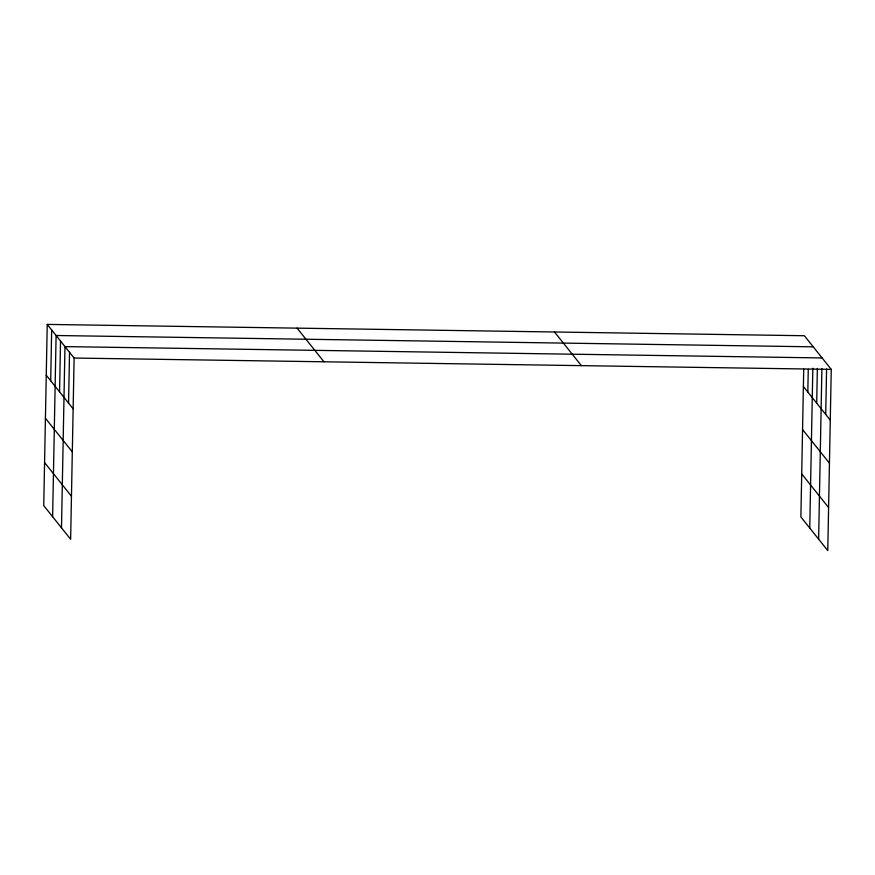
<?xml version="1.0" encoding="UTF-8"?>
<svg xmlns="http://www.w3.org/2000/svg" width="875" height="875" viewBox="0 0 875 875"><rect width="100%" height="100%" fill="white"/><g stroke="black" fill="none" stroke-linecap="round" stroke-linejoin="round"><path stroke-width="1.31" d="M47.228 324.406L43.75 505.619L70.634 539.273L74.113 358.05L47.228 324.406L804.366 335.727L831.25 369.381L827.772 550.594L800.888 516.95L803.72 369.141M50.695 380.756L51.669 329.963M52.62 516.731L56.098 335.508L813.236 346.828M59.566 391.858L60.539 341.064M61.491 527.833L64.969 346.609L822.106 357.941M68.567 403.123L69.541 352.33M807.822 392.077L808.259 369.348M809.758 528.052L812.831 368.222M816.692 403.178L817.37 368.419M818.628 539.153L821.898 368.627M825.705 414.444L826.58 368.998M74.113 358.05L831.25 369.381M803.392 386.52L830.277 420.164M802.561 429.559L829.445 463.203M801.708 473.9L828.592 507.555M554.509 331.997L581.394 365.641M297.084 328.147L323.969 361.791M46.255 375.2L73.139 408.844M45.423 418.239L72.308 451.883M44.581 462.58L71.466 496.234"/></g></svg>
